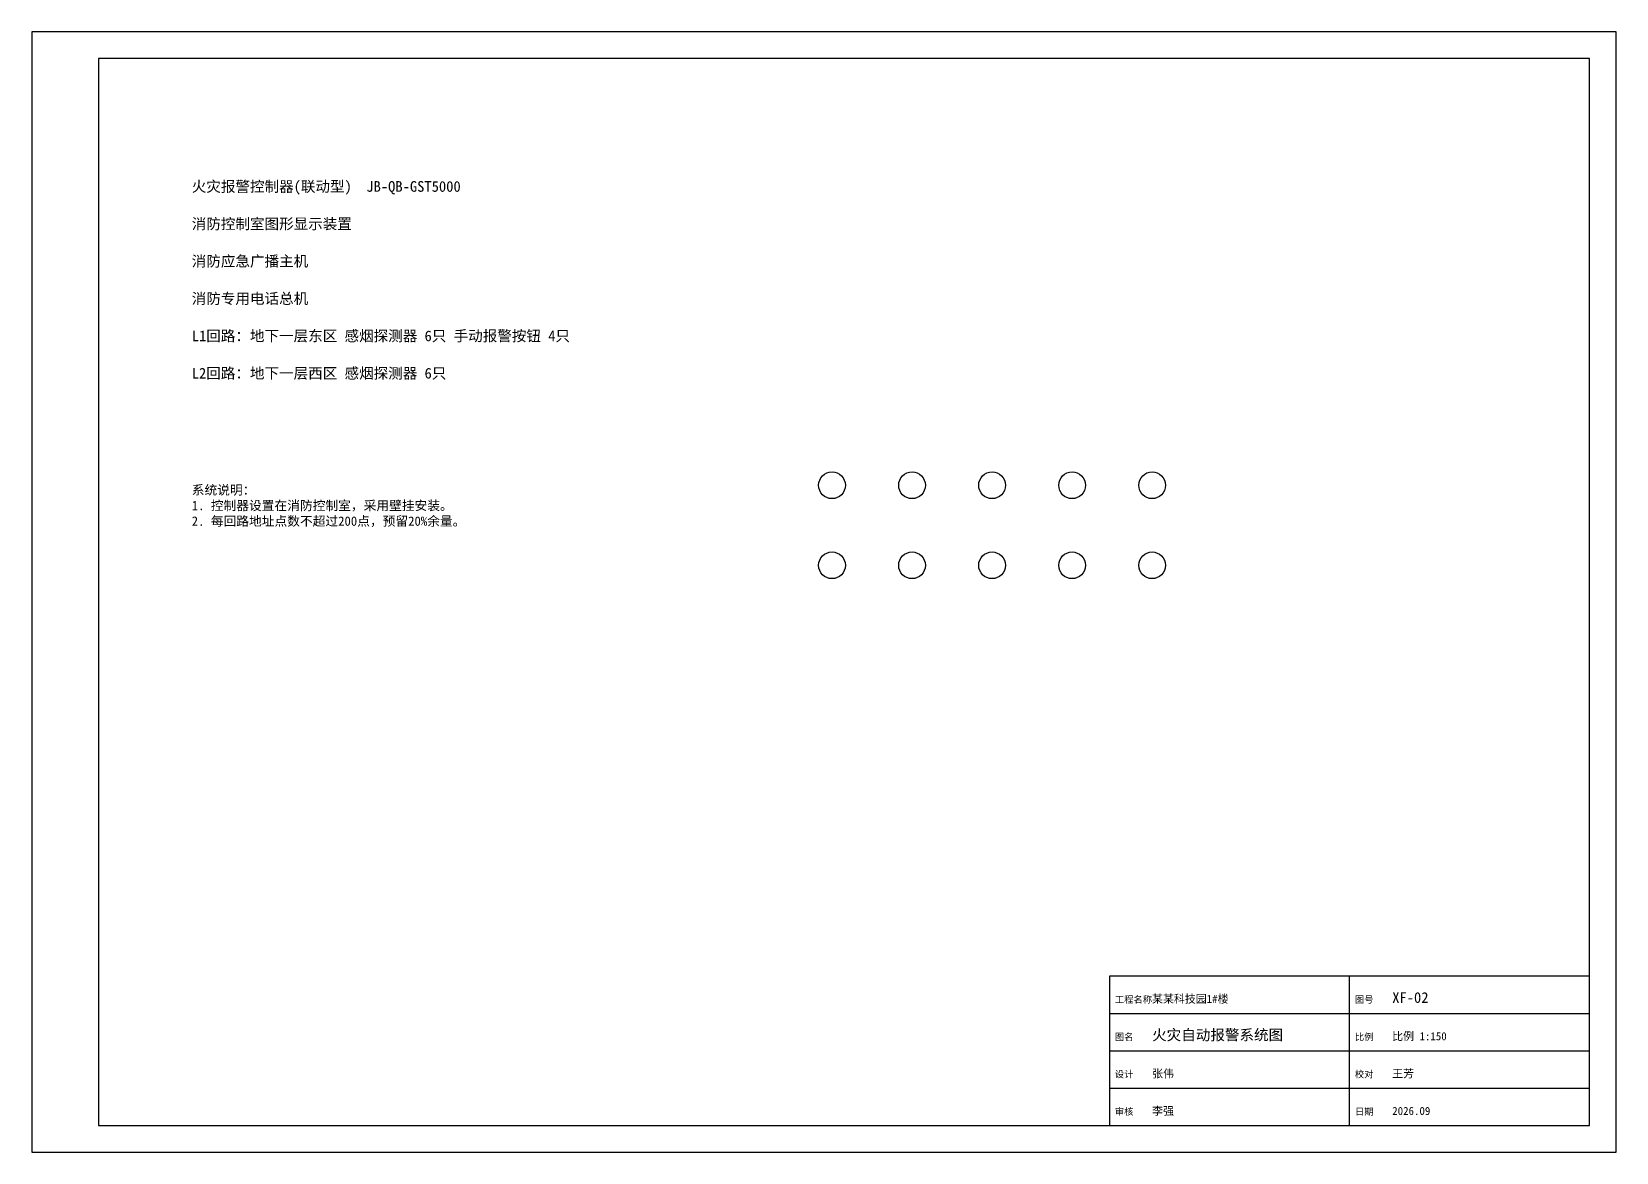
# Model space of a CAD drawing. Header units: metres. Extents: x 0 to 129400, y -6058 to 42000.
# Drawn here: x 70000 to 129400, y 0 to 42000 of the extents above; entities that cross this region are included whole.
import ezdxf

# ---------------------------------------------------------------- set-up
doc = ezdxf.new("R2010")
doc.units = ezdxf.units.M
for name, color, linetype in [('E-FA-设备', 1, 'Continuous'), ('E-文字', 3, 'Continuous'), ('图框', 7, 'Continuous')]:
    doc.layers.add(name, color=color, linetype=linetype)
doc.styles.add('CN', font='simsun.ttf')

# ---------------------------------------------------------------- blocks, each defined once
blk = doc.blocks.new('A2图框')
at = {"layer": '图框'}
for p, q in [((494, 10), (494, 66)), ((404, 52), (584, 52)), ((404, 38), (584, 38)), ((404, 24), (584, 24))]:
    blk.add_line(p, q, dxfattribs=at)
for points in [[(0, 0), (594, 0), (594, 420), (0, 420)], [(25, 10), (584, 10), (584, 410), (25, 410)], [(404, 10), (584, 10), (584, 66), (404, 66)]]:
    blk.add_lwpolyline(points, close=True, dxfattribs=at)
at = {"layer": '图框', "style": 'CN'}
for s, p in [('工程名称', (406, 56)), ('图号', (496, 56)), ('图名', (406, 42)), ('比例', (496, 42)), ('设计', (406, 28)), ('校对', (496, 28)), ('审核', (406, 14)), ('日期', (496, 14))]:
    blk.add_text(s, height=2.5, dxfattribs=at).set_placement(p)
for tag, p in [('工程名称', (420, 56)), ('图号', (510, 56)), ('图名', (420, 42)), ('比例', (510, 42)), ('设计', (420, 28)), ('校对', (510, 28)), ('审核', (420, 14)), ('日期', (510, 14))]:
    blk.add_attdef(tag, p, '', height=3, dxfattribs=at)

msp = doc.modelspace()

# ---------------------------------------------------------------- linework, layer by layer
at = {"layer": 'E-FA-设备'}
for centre in [(100000, 25000), (103000, 25000), (106000, 25000), (109000, 25000), (112000, 25000), (100000, 22000), (103000, 22000), (106000, 22000), (109000, 22000), (112000, 22000)]:
    msp.add_circle(centre, 500, dxfattribs=at)

# ---------------------------------------------------------------- block references
at = {"layer": '图框', "xscale": 100, "yscale": 100}
msp.add_blockref('A2图框', (70000, 0), dxfattribs=at)

# ---------------------------------------------------------------- texts
at = {"layer": 'E-文字', "style": 'CN'}
for s, p in [('火灾报警控制器(联动型)  JB-QB-GST5000', (76000, 36000)), ('消防控制室图形显示装置', (76000, 34600)), ('消防应急广播主机', (76000, 33200)), ('消防专用电话总机', (76000, 31800)), ('L1回路：地下一层东区 感烟探测器 6只 手动报警按钮 4只', (76000, 30400)), ('L2回路：地下一层西区 感烟探测器 6只', (76000, 29000))]:
    msp.add_text(s, height=400, dxfattribs=at).set_placement(p)
at = {"layer": 'E-文字', "insert": (76000, 25000), "char_height": 350, "width": 20000, "attachment_point": 1, "style": 'CN'}
msp.add_mtext('系统说明：\\P1. 控制器设置在消防控制室，采用壁挂安装。\\P2. 每回路地址点数不超过200点，预留20%余量。', dxfattribs=at)
at = {"layer": '图框', "style": 'CN'}
for s, height, p in [('某某科技园1#楼', 300, (112000, 5600)), ('XF-02', 400, (121000, 5600)), ('火灾自动报警系统图', 400, (112000, 4200)), ('比例 1:150', 300, (121000, 4200)), ('张伟', 300, (112000, 2800)), ('王芳', 300, (121000, 2800)), ('李强', 300, (112000, 1400)), ('2026.09', 300, (121000, 1400))]:
    msp.add_text(s, height=height, dxfattribs=at).set_placement(p)

doc.saveas('drawing.dxf')
